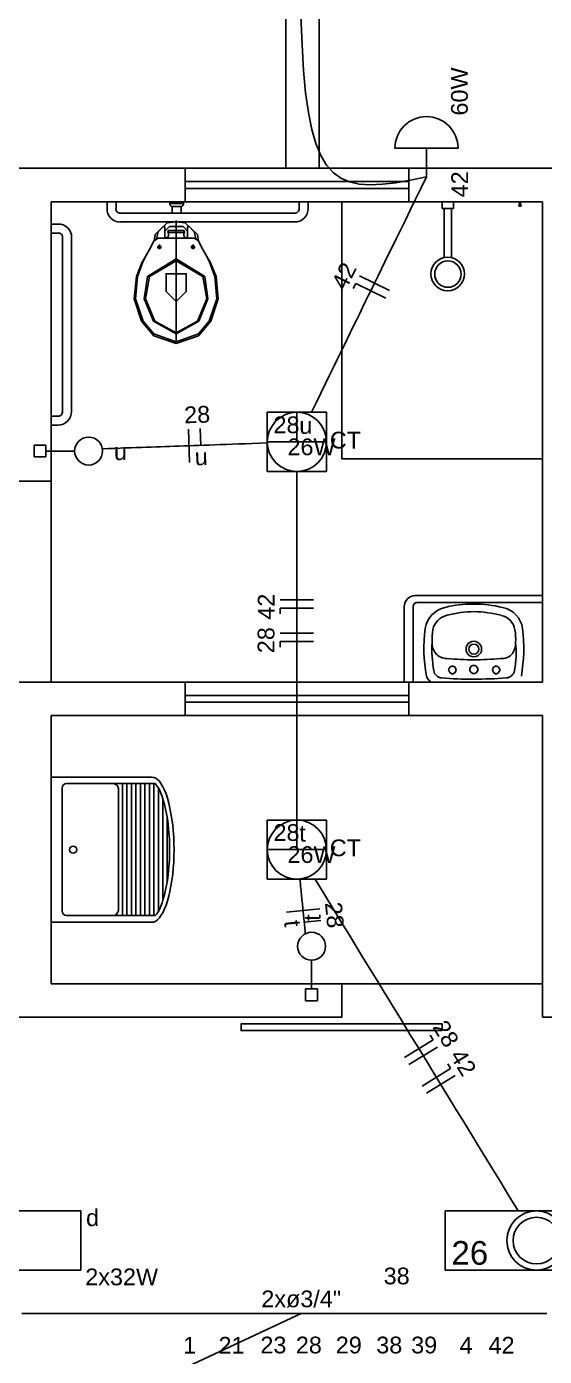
# Model space of a CAD drawing. Header units: millimetres. Extents: x -182 to 147, y -1396 to 58.
# Drawn here: x -172.68 to -168.05, y 28.39 to 40.29 of the extents above; entities that cross this region are included whole.
import ezdxf

# ---------------------------------------------------------------- set-up
doc = ezdxf.new("R2010")
doc.units = ezdxf.units.MM
doc.header["$LTSCALE"] = 10
doc.header["$MEASUREMENT"] = 0
for name, color, linetype in [('Arquitetura', 8, 'Continuous'), ('EL-Condutos', 4, 'Continuous'), ('EL-Fios (Fase 2)', 7, 'Continuous'), ('EL-Fios (Fase 3)', 7, 'Continuous'), ('EL-Fios (Neutro)', 170, 'Continuous'), ('EL-Fios (Retorno)', 10, 'Continuous'), ('EL-Textos conduto', 7, 'Continuous'), ('EL-Textos fios', 7, 'Continuous'), ('P-SIMBOL', 170, 'Continuous'), ('Textos', 7, 'Continuous')]:
    doc.layers.add(name, color=color, linetype=linetype)
doc.styles.add('Arial', font='arial.ttf')

msp = doc.modelspace()

# ---------------------------------------------------------------- hatches: boundary and pattern name
at = {"layer": 'Arquitetura', "linetype": 'Continuous'}
msp.add_hatch(color=256, dxfattribs=at).paths.add_polyline_path([(-168.266, 38.7259), (-168.276, 38.6879), (-168.256, 38.6879), (-168.266, 38.7259)])

# ---------------------------------------------------------------- linework, layer by layer
at = {"layer": 'Arquitetura'}
for p, q in [((-170.063, 50.6259), (-170.063, 39.0259)), ((-170.362, 50.3269), (-170.362, 39.0259)), ((-170.063, 50.3269), (-170.063, 39.0259)), ((-171.2619, 39.0259), (-171.2619, 38.7259)), ((-169.262, 39.0259), (-169.262, 38.7259)), ((-172.4629, 38.7259), (-172.4629, 36.2259)), ((-171.9629, 38.6649), (-171.9629, 38.7259)), ((-171.8819, 38.6649), (-171.8819, 38.7259)), ((-171.7819, 38.7259), (-168.226, 38.7259)), ((-171.4009, 38.7049), (-171.4009, 38.7259)), ((-171.2779, 38.7099), (-171.4009, 38.7099)), ((-171.2779, 38.7099), (-171.2779, 38.7259)), ((-170.242, 38.6649), (-170.242, 38.7259)), ((-170.163, 38.6649), (-170.163, 38.7259)), ((-169.862, 38.7259), (-169.862, 36.4259)), ((-168.963, 38.7259), (-168.963, 38.6659)), ((-168.862, 38.6659), (-168.862, 38.7259)), ((-168.063, 38.7259), (-168.063, 34.4259)), ((-170.285, 38.6249), (-171.8469, 38.6249)), ((-171.3799, 38.6249), (-171.3799, 38.6839)), ((-171.2999, 38.6839), (-171.3799, 38.6839)), ((-171.2999, 38.6249), (-171.2999, 38.6839)), ((-168.963, 38.6659), (-168.862, 38.6659)), ((-168.944, 38.6659), (-168.944, 38.2259)), ((-168.88, 38.6659), (-168.88, 38.2259)), ((-172.4009, 38.5259), (-172.4629, 38.5259)), ((-170.285, 38.5449), (-171.8469, 38.5449)), ((-171.3439, 37.4579), (-171.3439, 38.5579)), ((-172.4009, 38.4459), (-172.4629, 38.4459)), ((-172.3609, 36.8489), (-172.3609, 38.4109)), ((-172.2809, 36.8489), (-172.2809, 38.4109)), ((-171.4939, 38.3419), (-171.4939, 38.3019)), ((-171.1929, 38.3419), (-171.1929, 38.3019)), ((-171.5139, 38.3199), (-171.4739, 38.3199)), ((-171.1729, 38.3199), (-171.2129, 38.3199)), ((-172.4009, 36.8059), (-172.4629, 36.8059)), ((-172.4009, 36.7259), (-172.4629, 36.7259)), ((-168.063, 36.4259), (-169.862, 36.4259)), ((-172.7619, 36.2259), (-172.4629, 36.2259)), ((-172.4629, 36.2259), (-172.4629, 34.4259)), ((-169.302, 34.4259), (-169.302, 35.1009)), ((-169.223, 34.4259), (-169.223, 35.1039)), ((-168.905, 34.5359), (-168.893, 34.5579)), ((-168.893, 34.5109), (-168.905, 34.5359)), ((-168.893, 34.5579), (-168.871, 34.5699)), ((-168.871, 34.5699), (-168.846, 34.5579)), ((-168.846, 34.5579), (-168.838, 34.5359)), ((-168.838, 34.5359), (-168.846, 34.5109)), ((-168.512, 34.5359), (-168.503, 34.5579)), ((-168.503, 34.5109), (-168.512, 34.5359)), ((-168.503, 34.5579), (-168.478, 34.5699)), ((-168.478, 34.5699), (-168.457, 34.5579)), ((-168.457, 34.5579), (-168.444, 34.5359)), ((-168.444, 34.5359), (-168.457, 34.5109)), ((-172.7619, 34.4259), (-172.4629, 34.4259)), ((-171.7819, 34.4259), (-168.226, 34.4259)), ((-171.2619, 34.4259), (-171.2619, 34.1259)), ((-169.262, 34.4259), (-169.262, 34.1259)), ((-169.058, 34.4259), (-168.677, 34.4259)), ((-168.871, 34.4979), (-168.893, 34.5109)), ((-168.846, 34.5109), (-168.871, 34.4979)), ((-168.804, 34.4259), (-168.427, 34.4259)), ((-168.677, 34.4259), (-168.292, 34.4259)), ((-168.478, 34.4979), (-168.503, 34.5109)), ((-168.457, 34.5109), (-168.478, 34.4979)), ((-172.4629, 34.1259), (-172.4629, 31.7259)), ((-168.063, 34.1259), (-168.063, 31.4259)), ((-172.4629, 33.5759), (-171.5659, 33.5759)), ((-172.4629, 33.5759), (-172.4629, 32.2769)), ((-171.5439, 33.5719), (-171.5659, 33.5759)), ((-172.3649, 33.4739), (-172.3649, 32.3739)), ((-172.3229, 33.5169), (-171.9039, 33.5169)), ((-171.5309, 33.5169), (-171.9039, 33.5169)), ((-171.8609, 33.4739), (-171.8609, 32.3739)), ((-171.8229, 33.5169), (-171.8229, 32.3359)), ((-171.7849, 33.5169), (-171.7849, 32.3359)), ((-171.7429, 33.5169), (-171.7429, 32.3359)), ((-171.7049, 33.5169), (-171.7049, 32.3359)), ((-171.6629, 33.5169), (-171.6629, 32.3359)), ((-171.6249, 33.5169), (-171.6249, 32.3359)), ((-171.5819, 33.5169), (-171.5819, 32.3359)), ((-171.5269, 33.5669), (-171.5439, 33.5719)), ((-171.5439, 33.5169), (-171.5439, 32.3359)), ((-171.5189, 33.4999), (-171.5309, 33.5169)), ((-171.5099, 33.5549), (-171.5269, 33.5669)), ((-171.5059, 33.4829), (-171.5189, 33.4999)), ((-171.4929, 33.5379), (-171.5099, 33.5549)), ((-171.4929, 33.4619), (-171.5059, 33.4829)), ((-171.5019, 32.3769), (-171.5019, 33.4759)), ((-171.5019, 33.4759), (-171.5019, 32.3769)), ((-171.4809, 33.5169), (-171.4929, 33.5379)), ((-171.4809, 33.4319), (-171.4929, 33.4619)), ((-171.4639, 33.4869), (-171.4809, 33.5169)), ((-171.4469, 33.4579), (-171.4639, 33.4869)), ((-171.4339, 33.4239), (-171.4469, 33.4579)), ((-171.4679, 33.4019), (-171.4809, 33.4319)), ((-171.4599, 33.3689), (-171.4679, 33.4019)), ((-171.4639, 33.3859), (-171.4639, 32.4669)), ((-171.4469, 33.3309), (-171.4599, 33.3689)), ((-171.4219, 33.3859), (-171.4339, 33.4239)), ((-171.4089, 33.3429), (-171.4219, 33.3859)), ((-171.3999, 33.2969), (-171.4089, 33.3429)), ((-171.4379, 33.2879), (-171.4469, 33.3309)), ((-171.4299, 33.2459), (-171.4379, 33.2879)), ((-171.4219, 33.2039), (-171.4299, 33.2459)), ((-171.4249, 33.2249), (-171.4249, 32.6279)), ((-171.3919, 33.2499), (-171.3999, 33.2969)), ((-171.3829, 33.1989), (-171.3919, 33.2499)), ((-171.4169, 33.1569), (-171.4219, 33.2039)), ((-171.4129, 33.1099), (-171.4169, 33.1569)), ((-171.4039, 33.0169), (-171.4129, 33.1099)), ((-171.3749, 33.1489), (-171.3829, 33.1989)), ((-171.3709, 33.0939), (-171.3749, 33.1489)), ((-171.4039, 32.9709), (-171.4039, 33.0169)), ((-171.3659, 33.0389), (-171.3709, 33.0939)), ((-171.3659, 32.9829), (-171.3659, 33.0389)), ((-171.3619, 32.9239), (-171.3659, 32.9829)), ((-171.4039, 32.9239), (-171.4039, 32.9709)), ((-171.4039, 32.8819), (-171.4039, 32.9239)), ((-171.4039, 32.8349), (-171.4039, 32.8819)), ((-171.3659, 32.8689), (-171.3619, 32.9239)), ((-171.3659, 32.8139), (-171.3659, 32.8689)), ((-171.4169, 32.6959), (-171.4129, 32.7419)), ((-171.4129, 32.7419), (-171.4039, 32.8349)), ((-171.3749, 32.7039), (-171.3709, 32.7589)), ((-171.3709, 32.7589), (-171.3659, 32.8139)), ((-171.4299, 32.6069), (-171.4219, 32.6489)), ((-171.4219, 32.6489), (-171.4169, 32.6959)), ((-171.3919, 32.6029), (-171.3829, 32.6529)), ((-171.3829, 32.6529), (-171.3749, 32.7039)), ((-171.4599, 32.4839), (-171.4469, 32.5219)), ((-171.4469, 32.5219), (-171.4379, 32.5649)), ((-171.4379, 32.5649), (-171.4299, 32.6069)), ((-171.4219, 32.4669), (-171.4089, 32.5099)), ((-171.4089, 32.5099), (-171.3999, 32.5519)), ((-171.3999, 32.5519), (-171.3919, 32.6029)), ((-171.5059, 32.3699), (-171.4929, 32.3909)), ((-171.4929, 32.3909), (-171.4809, 32.4209)), ((-171.4809, 32.4209), (-171.4679, 32.4499)), ((-171.4679, 32.4499), (-171.4599, 32.4839)), ((-171.4639, 32.3609), (-171.4469, 32.3949)), ((-171.4469, 32.3949), (-171.4339, 32.4289)), ((-171.4339, 32.4289), (-171.4219, 32.4669)), ((-172.4629, 32.2769), (-171.5659, 32.2769)), ((-172.3229, 32.3359), (-171.9039, 32.3359)), ((-171.5309, 32.3359), (-171.9039, 32.3359)), ((-171.5659, 32.2769), (-171.5439, 32.2769)), ((-171.5439, 32.2769), (-171.5269, 32.2849)), ((-171.5309, 32.3359), (-171.5189, 32.3489)), ((-171.5269, 32.2849), (-171.5099, 32.2979)), ((-171.5189, 32.3489), (-171.5059, 32.3699)), ((-171.5099, 32.2979), (-171.4929, 32.3149)), ((-171.4929, 32.3149), (-171.4809, 32.3359)), ((-171.4809, 32.3359), (-171.4639, 32.3609)), ((-169.862, 31.7259), (-169.862, 31.4259)), ((-169.862, 31.7259), (-168.063, 31.7259))]:
    msp.add_line(p, q, dxfattribs=at)
at = {"layer": 'Arquitetura', "linetype": 'Continuous'}
for p, q in [((-156.063, 39.0259), (-178.8619, 39.0259)), ((-169.262, 38.9059), (-171.2619, 38.9059)), ((-169.262, 38.8459), (-171.2619, 38.8459)), ((-168.063, 38.7259), (-172.4629, 38.7259)), ((-168.063, 34.4259), (-172.4629, 34.4259)), ((-169.262, 34.3059), (-171.2619, 34.3059)), ((-169.262, 34.2459), (-171.2619, 34.2459)), ((-168.063, 34.1259), (-172.4629, 34.1259)), ((-169.862, 31.7259), (-172.4629, 31.7259)), ((-169.862, 31.4259), (-172.8929, 31.4259)), ((-158.233, 31.4259), (-168.063, 31.4259))]:
    msp.add_line(p, q, dxfattribs=at)
at = {"layer": 'Arquitetura', "color": 7}
for p, q in [((-169.203, 35.2009), (-168.063, 35.2009)), ((-168.063, 35.1369), (-169.189, 35.1369))]:
    msp.add_line(p, q, dxfattribs=at)
at = {"layer": 'Arquitetura'}
msp.add_lwpolyline([(-168.266, 38.7259), (-168.276, 38.6879), (-168.256, 38.6879), (-168.266, 38.7259)], close=True, dxfattribs=at)
for points in [[(-171.5429, 38.3729), (-171.5419, 38.3739), (-171.5419, 38.3739), (-171.5329, 38.4319), (-171.4229, 38.5379), (-171.4229, 38.5379), (-171.3439, 38.5459), (-171.3439, 38.5459), (-171.2639, 38.5379), (-171.2639, 38.5379), (-171.1539, 38.4319), (-171.1539, 38.4319), (-171.1449, 38.3739), (-171.1449, 38.3729), (-171.1449, 38.3729)], [(-171.4449, 38.3979), (-171.4449, 38.4629), (-171.4449, 38.4999), (-171.4579, 38.5069), (-171.4579, 38.5069), (-171.5039, 38.4579), (-171.5039, 38.4579), (-171.5189, 38.3959), (-171.5189, 38.3959)], [(-171.4449, 38.4629), (-171.4049, 38.5039), (-171.4049, 38.5039), (-171.3439, 38.5039), (-171.2819, 38.5039), (-171.2419, 38.4629), (-171.2419, 38.4629)], [(-171.4339, 38.3989), (-171.4139, 38.4179), (-171.4139, 38.4179), (-171.4139, 38.4439), (-171.4189, 38.4549), (-171.4189, 38.4549), (-171.4139, 38.4679), (-171.4139, 38.4679), (-171.3439, 38.4679), (-171.2739, 38.4679), (-171.2689, 38.4549), (-171.2689, 38.4549), (-171.2739, 38.4439), (-171.2739, 38.4439), (-171.2739, 38.4179), (-171.2539, 38.3989), (-171.2539, 38.3989)], [(-171.2419, 38.3979), (-171.2419, 38.4629), (-171.2419, 38.4999), (-171.2299, 38.5069), (-171.2299, 38.5069), (-171.1839, 38.4579), (-171.1839, 38.4579), (-171.1679, 38.3959), (-171.1679, 38.3959)], [(-171.4339, 38.3989), (-171.5049, 38.3989), (-171.5389, 38.3779), (-171.5389, 38.3779), (-171.5429, 38.3729), (-171.5429, 38.3719), (-171.5429, 38.3719), (-171.5839, 38.2979), (-171.6079, 38.2579), (-171.6079, 38.2579), (-171.6499, 38.1779), (-171.6499, 38.1779), (-171.6999, 38.0579), (-171.6999, 38.0579), (-171.7199, 37.8579), (-171.7199, 37.8579), (-171.6539, 37.6579), (-171.6539, 37.6579), (-171.5439, 37.5269), (-171.5439, 37.5269), (-171.3439, 37.4579), (-171.3439, 37.4579), (-171.1439, 37.5269), (-171.1439, 37.5269), (-171.0329, 37.6579), (-171.0329, 37.6579), (-170.9669, 37.8579), (-170.9669, 37.8579), (-170.9869, 38.0579), (-170.9869, 38.0579), (-171.0379, 38.1779), (-171.0379, 38.1779), (-171.0799, 38.2579), (-171.0799, 38.2579), (-171.1039, 38.2979), (-171.1039, 38.2979), (-171.1439, 38.3719), (-171.1449, 38.3729), (-171.1449, 38.3729), (-171.1479, 38.3779), (-171.1829, 38.3989), (-171.1829, 38.3989), (-171.2539, 38.3989)], [(-171.4339, 38.3989), (-171.3439, 38.3989)], [(-171.4139, 38.4519), (-171.3439, 38.4519), (-171.2739, 38.4519)], [(-171.2539, 38.3989), (-171.3429, 38.3989)], [(-171.5839, 38.2979), (-171.6059, 38.2579), (-171.6439, 38.1779), (-171.6439, 38.1779), (-171.6909, 38.0579), (-171.6909, 38.0579), (-171.7069, 37.8579), (-171.7069, 37.8579), (-171.6389, 37.6579), (-171.6389, 37.6579), (-171.5439, 37.5449), (-171.5439, 37.5449), (-171.3439, 37.4719), (-171.3439, 37.4719), (-171.1439, 37.5449), (-171.1439, 37.5449), (-171.0479, 37.6579), (-171.0479, 37.6579), (-170.9809, 37.8579), (-170.9809, 37.8579), (-170.9969, 38.0579), (-170.9969, 38.0579), (-171.0439, 38.1779), (-171.0439, 38.1779), (-171.0819, 38.2579), (-171.0819, 38.2579), (-171.1039, 38.2979)], [(-171.0879, 38.0579), (-171.3439, 38.2149), (-171.3439, 38.2149), (-171.5999, 38.0579), (-171.5999, 38.0579), (-171.6289, 37.8579), (-171.6289, 37.8579), (-171.5469, 37.6579), (-171.5469, 37.6579), (-171.3439, 37.5449), (-171.3439, 37.5449), (-171.1399, 37.6579), (-171.1399, 37.6579), (-171.0589, 37.8579), (-171.0589, 37.8579), (-171.0879, 38.0579), (-171.0879, 38.0579)], [(-171.1059, 38.0579), (-171.3439, 38.1979), (-171.3439, 38.1979), (-171.5819, 38.0579), (-171.5819, 38.0579), (-171.6169, 37.8579), (-171.6169, 37.8579), (-171.5339, 37.6579), (-171.5339, 37.6579), (-171.3439, 37.5539), (-171.3439, 37.5539), (-171.1529, 37.6579), (-171.1529, 37.6579), (-171.0699, 37.8579), (-171.0699, 37.8579), (-171.1059, 38.0579), (-171.1059, 38.0579)], [(-171.3439, 37.8339), (-171.4339, 37.9219), (-171.4339, 37.9219), (-171.4339, 38.0819), (-171.3439, 38.0819)], [(-171.3439, 37.8339), (-171.2539, 37.9219), (-171.2539, 37.9219), (-171.2539, 38.0819), (-171.3439, 38.0819)], [(-168.963, 31.3659), (-168.963, 31.3059), (-170.762, 31.3059), (-170.762, 31.3659), (-168.963, 31.3659)]]:
    msp.add_lwpolyline(points, dxfattribs=at)
for centre, radius in [((-171.4939, 38.3199), 0.013), ((-171.1929, 38.3199), 0.013), ((-168.913, 38.0799), 0.15), ((-168.911, 38.0779), 0.118)]:
    msp.add_circle(centre, radius, dxfattribs=at)
for centre, radius, start, end in [((-171.3749, 38.7109), 0.0272, 186.966, 257.581), ((-171.3049, 38.7109), 0.0276, 280.936, 356.444), ((-171.8469, 38.6599), 0.1158, 177.619, 270.986), ((-171.8469, 38.6609), 0.0361, 173.536, 269.508), ((-170.283, 38.6649), 0.0403, 267.114, 359.949), ((-170.282, 38.6649), 0.1199, 268.866, 0.13399), ((-172.3959, 38.4109), 0.1158, 359.014, 92.3815), ((-172.3969, 38.4099), 0.0361, 0.49198, 96.4638), ((-172.4009, 36.8459), 0.1199, 269.866, 1.1338), ((-172.4009, 36.8469), 0.0403, 270.051, 2.88624), ((-169.203, 35.1009), 0.1, 90, 180), ((-168.701, 34.1769), 0.947, 88.698, 104.422), ((-168.657, 34.1749), 0.9482, 75.6368, 91.3415), ((-168.884, 34.8649), 0.2349, 102.514, 169.944), ((-168.881, 34.8589), 0.1693, 102.946, 167.281), ((-168.649, 33.9039), 1.1531, 91.3524, 103.504), ((-168.703, 33.9119), 1.1449, 76.4579, 88.6966), ((-168.466, 34.8699), 0.1567, 8.41938, 78.3837), ((-168.462, 34.8759), 0.2214, 7.71962, 79.5925), ((-167.618, 34.7329), 1.5077, 173.413, 189.693), ((-168.431, 34.8019), 0.6219, 171.322, 181.826), ((-168.942, 34.8029), 0.6378, 357.995, 8.16964), ((-169.738, 34.7329), 1.5061, 350.279, 6.57653), ((-167.827, 34.7249), 1.2273, 177.323, 189.242), ((-168.91, 34.7739), 0.1432, 176.602, 219.6), ((-168.679, 34.7209), 0.0698, 90, 149.993), ((-168.679, 34.7209), 0.0444, 90, 180), ((-168.679, 34.7209), 0.0698, 29.9968, 89.9993), ((-168.679, 34.7209), 0.0444, 0, 90), ((-168.461, 34.7729), 0.1563, 324.652, 2.83944), ((-169.201, 34.6899), 0.9009, 349.782, 5.79718), ((-168.919, 34.7689), 0.1334, 220.344, 269.449), ((-168.679, 34.7209), 0.0698, 150.003, 209.997), ((-168.679, 34.7209), 0.0698, 209.997, 269.999), ((-168.679, 34.7209), 0.0444, 180, 270), ((-168.679, 34.7209), 0.0444, 270.01, 0), ((-168.679, 34.7209), 0.0698, 270, 329.993), ((-168.679, 34.7209), 0.0698, 330.003, 29.9968), ((-168.431, 34.7619), 0.1262, 266.773, 320.755), ((-168.962, 34.5399), 0.0769, 188.756, 265.613), ((-168.672, 37.5749), 2.9495, 265.19, 269.939), ((-168.679, 34.5389), 0.036, 150.013, 209.987), ((-168.679, 34.5389), 0.036, 90, 150.04), ((-168.679, 34.5389), 0.036, 30.0191, 90.0367), ((-168.679, 37.3309), 2.7052, 270.021, 275.095), ((-168.679, 34.5389), 0.036, 330.013, 29.9872), ((-168.394, 34.5429), 0.0803, 273.114, 350.393), ((-169.006, 34.5159), 0.1044, 200.542, 238.93), ((-168.692, 37.8829), 3.4312, 265.375, 270.21), ((-168.679, 34.5389), 0.036, 210.019, 270.037), ((-168.679, 34.5379), 0.036, 270, 330.04), ((-168.679, 38.2099), 3.7579, 270, 274.414), ((-172.3249, 33.4769), 0.0402, 90, 180), ((-171.9089, 33.4689), 0.0479, 6.55488, 86.2395), ((-172.2659, 32.9259), 0.0317, 90, 180), ((-172.2659, 32.9259), 0.0317, 180, 270), ((-172.2659, 32.9259), 0.0317, 0, 90), ((-172.2659, 32.9259), 0.0317, 270, 0), ((-172.3249, 32.3759), 0.0402, 180, 270), ((-171.9099, 32.3849), 0.0496, 274.422, 346.786)]:
    msp.add_arc(centre, radius, start, end, dxfattribs=at)
at = {"layer": 'Arquitetura', "color": 7}
msp.add_arc((-169.188, 35.1029), 0.0344, 90.9114, 178.211, dxfattribs=at)
at = {"layer": 'EL-Condutos', "linetype": 'Continuous'}
for points in [[(-170.2264, 40.3898), (-170.2172, 40.1313), (-170.2034, 39.902), (-170.1847, 39.7003), (-170.1604, 39.5248), (-170.1301, 39.374), (-170.0931, 39.2464), (-170.0491, 39.1405), (-169.9975, 39.0549), (-169.9377, 38.988), (-169.8692, 38.9383), (-169.7915, 38.9044), (-169.7041, 38.8848), (-169.6064, 38.878), (-169.498, 38.8825), (-169.3783, 38.8968), (-169.2467, 38.9194), (-169.1028, 38.9489)], [(-169.1028, 38.9489), (-169.1545, 38.8432), (-169.2032, 38.7437), (-169.2489, 38.65), (-169.292, 38.5619), (-169.3327, 38.4787), (-169.3711, 38.4002), (-169.4074, 38.3259), (-169.4418, 38.2555), (-169.4746, 38.1884), (-169.5059, 38.1244), (-169.536, 38.0629), (-169.565, 38.0036), (-169.5931, 37.9461), (-169.6205, 37.8899), (-169.6475, 37.8347), (-169.6743, 37.78), (-169.7009, 37.7255), (-169.7277, 37.6707), (-169.7548, 37.6152), (-169.7825, 37.5586), (-169.8109, 37.5005), (-169.8403, 37.4405), (-169.8707, 37.3781), (-169.9025, 37.3131), (-169.9359, 37.2449), (-169.971, 37.1731), (-170.008, 37.0974), (-170.0471, 37.0173), (-170.0886, 36.9324), (-170.1326, 36.8424)], [(-170.5278, 36.5664), (-170.5966, 36.564), (-170.6622, 36.5617), (-170.7248, 36.5594), (-170.7847, 36.5573), (-170.842, 36.5553), (-170.897, 36.5533), (-170.9498, 36.5515), (-171.0006, 36.5497), (-171.0496, 36.5479), (-171.097, 36.5462), (-171.143, 36.5446), (-171.1877, 36.543), (-171.2315, 36.5415), (-171.2744, 36.54), (-171.3167, 36.5385), (-171.3586, 36.537), (-171.4002, 36.5355), (-171.4417, 36.534), (-171.4834, 36.5325), (-171.5254, 36.531), (-171.5679, 36.5295), (-171.6111, 36.528), (-171.6553, 36.5264), (-171.7005, 36.5248), (-171.747, 36.5232), (-171.795, 36.5215), (-171.8447, 36.5197), (-171.8962, 36.5179), (-171.9498, 36.516), (-172.0057, 36.514)], [(-170.263, 36.3098), (-170.263, 36.1662), (-170.263, 36.0307), (-170.263, 35.9029), (-170.263, 35.7822), (-170.263, 35.6679), (-170.263, 35.5594), (-170.263, 35.4563), (-170.263, 35.3578), (-170.263, 35.2635), (-170.263, 35.1727), (-170.263, 35.0848), (-170.263, 34.9992), (-170.263, 34.9155), (-170.263, 34.8329), (-170.263, 34.7508), (-170.263, 34.6688), (-170.263, 34.5862), (-170.263, 34.5024), (-170.263, 34.4169), (-170.263, 34.329), (-170.263, 34.2382), (-170.263, 34.1438), (-170.263, 34.0454), (-170.263, 33.9422), (-170.263, 33.8338), (-170.263, 33.7195), (-170.263, 33.5987), (-170.263, 33.4709), (-170.263, 33.3355), (-170.263, 33.1918)], [(-170.2363, 32.6616), (-170.2342, 32.6406), (-170.2321, 32.6201), (-170.2301, 32.6002), (-170.2281, 32.5808), (-170.2262, 32.5619), (-170.2244, 32.5434), (-170.2226, 32.5254), (-170.2208, 32.5078), (-170.219, 32.4906), (-170.2173, 32.4737), (-170.2157, 32.4572), (-170.214, 32.441), (-170.2124, 32.4251), (-170.2109, 32.4094), (-170.2093, 32.3939), (-170.2078, 32.3787), (-170.2062, 32.3636), (-170.2047, 32.3487), (-170.2032, 32.334), (-170.2018, 32.3193), (-170.2003, 32.3047), (-170.1988, 32.2902), (-170.1974, 32.2756), (-170.1959, 32.2611), (-170.1944, 32.2466), (-170.1929, 32.232), (-170.1915, 32.2173), (-170.19, 32.2025), (-170.1885, 32.1876), (-170.1869, 32.1725)], [(-170.1002, 32.6602), (-170.0166, 32.5237), (-169.9377, 32.395), (-169.8633, 32.2735), (-169.7929, 32.1587), (-169.7263, 32.0499), (-169.663, 31.9467), (-169.6028, 31.8485), (-169.5454, 31.7547), (-169.4903, 31.6648), (-169.4372, 31.5782), (-169.3859, 31.4944), (-169.3359, 31.4128), (-169.2869, 31.3329), (-169.2386, 31.2541), (-169.1907, 31.1759), (-169.1427, 31.0976), (-169.0944, 31.0188), (-169.0455, 30.9389), (-168.9955, 30.8573), (-168.9441, 30.7735), (-168.8911, 30.6869), (-168.836, 30.597), (-168.7785, 30.5032), (-168.7183, 30.405), (-168.6551, 30.3018), (-168.5884, 30.1931), (-168.5181, 30.0782), (-168.4436, 29.9567), (-168.3647, 29.828), (-168.2811, 29.6915)], [(-172.7243, 28.7744), (-172.4229, 28.7744), (-172.1378, 28.7744), (-171.8671, 28.7744), (-171.609, 28.7744), (-171.3617, 28.7744), (-171.1234, 28.7744), (-170.8923, 28.7744), (-170.6667, 28.7744), (-170.4446, 28.7744), (-170.2243, 28.7744), (-170.0041, 28.7744), (-169.782, 28.7744), (-169.5563, 28.7744), (-169.3253, 28.7744), (-169.087, 28.7744), (-168.8397, 28.7744), (-168.5816, 28.7744), (-168.3109, 28.7744), (-168.0258, 28.7744)]]:
    msp.add_lwpolyline(points, dxfattribs=at)
at = {"layer": 'EL-Fios (Fase 2)'}
for p, q in [((-169.4335, 37.931), (-169.703, 38.0628)), ((-170.113, 35.1633), (-170.413, 35.1633)), ((-169.1031, 30.7458), (-168.8473, 30.9025))]:
    msp.add_line(p, q, dxfattribs=at)
at = {"layer": 'EL-Fios (Fase 3)'}
for p, q in [((-171.2231, 36.3917), (-171.2337, 36.6915)), ((-170.113, 34.8633), (-170.413, 34.8633)), ((-170.3571, 32.3647), (-170.0586, 32.3948)), ((-169.2598, 31.0016), (-169.004, 31.1583))]:
    msp.add_line(p, q, dxfattribs=at)
at = {"layer": 'EL-Fios (Neutro)'}
for p, q in [((-169.7579, 37.9505), (-169.7359, 37.9954)), ((-169.4664, 37.8637), (-169.7359, 37.9954)), ((-170.113, 35.0883), (-170.413, 35.0883)), ((-170.413, 35.0383), (-170.413, 35.0883)), ((-170.113, 34.7883), (-170.413, 34.7883)), ((-170.413, 34.7383), (-170.413, 34.7883)), ((-169.299, 31.0655), (-169.0432, 31.2222)), ((-169.0693, 31.2649), (-169.0432, 31.2222)), ((-169.1422, 30.8097), (-168.8864, 30.9665)), ((-168.9126, 31.0091), (-168.8864, 30.9665))]:
    msp.add_line(p, q, dxfattribs=at)
at = {"layer": 'EL-Fios (Retorno)'}
for p, q in [((-171.1235, 36.5453), (-171.1288, 36.6952)), ((-170.1973, 32.2753), (-170.0481, 32.2904))]:
    msp.add_line(p, q, dxfattribs=at)
at = {"layer": 'EL-Textos fios'}
msp.add_line((-170.2243, 28.7744), (-171.4184, 28.2143), dxfattribs=at)
at = {"layer": 'P-SIMBOL'}
for p, q in [((-169.3853, 39.2059), (-168.8203, 39.2059)), ((-169.1028, 39.2059), (-169.1028, 38.9489)), ((-170.528, 36.8408), (-169.998, 36.8408)), ((-170.528, 36.8408), (-170.528, 36.3108)), ((-170.263, 36.5758), (-170.263, 36.8408)), ((-169.998, 36.8408), (-169.998, 36.3108)), ((-170.528, 36.5758), (-169.998, 36.5758)), ((-172.616, 36.4412), (-172.616, 36.5472)), ((-172.616, 36.5472), (-172.5099, 36.5472)), ((-172.5099, 36.4412), (-172.616, 36.4412)), ((-172.5099, 36.5472), (-172.5099, 36.4412)), ((-172.2529, 36.4942), (-172.5099, 36.4942)), ((-170.528, 36.3108), (-169.998, 36.3108)), ((-170.528, 33.1908), (-169.998, 33.1908)), ((-170.528, 33.1908), (-170.528, 32.6608)), ((-170.263, 32.9258), (-170.263, 33.1908)), ((-169.998, 33.1908), (-169.998, 32.6608)), ((-170.528, 32.9258), (-169.998, 32.9258)), ((-170.528, 32.6608), (-169.998, 32.6608)), ((-170.1317, 31.936), (-170.1317, 31.679)), ((-170.1848, 31.679), (-170.0787, 31.679)), ((-170.1848, 31.5729), (-170.1848, 31.679)), ((-170.0787, 31.679), (-170.0787, 31.5729)), ((-170.0787, 31.5729), (-170.1848, 31.5729)), ((-173.8307, 29.6909), (-172.1987, 29.6909)), ((-172.1987, 29.6909), (-172.1987, 29.1609)), ((-168.9344, 29.6909), (-167.3023, 29.6909)), ((-168.9344, 29.6909), (-168.9344, 29.1609)), ((-173.8307, 29.1609), (-172.1987, 29.1609)), ((-168.9344, 29.1609), (-167.3023, 29.1609))]:
    msp.add_line(p, q, dxfattribs=at)
for centre, radius in [((-170.263, 36.5758), 0.265), ((-172.1279, 36.4942), 0.125), ((-170.263, 32.9258), 0.265), ((-170.1317, 32.061), 0.125), ((-168.1184, 29.4259), 0.265), ((-168.1184, 29.4259), 0.2092)]:
    msp.add_circle(centre, radius, dxfattribs=at)
msp.add_arc((-169.1028, 39.2059), 0.2825, 0, 180, dxfattribs=at)

# ---------------------------------------------------------------- texts
at = {"layer": 'EL-Textos conduto', "insert": (-170.2243, 28.8249), "char_height": 0.15, "width": 1.26, "attachment_point": 8, "line_spacing_factor": 0.6, "style": 'Arial'}
msp.add_mtext('2xø3/4"', dxfattribs=at)
at = {"layer": 'EL-Textos fios', "char_height": 0.15, "attachment_point": 8, "line_spacing_factor": 0.6, "style": 'Arial'}
for s, insert, width, rotation in [('42', (-169.7749, 38.0284), 0.36, 63.94782), ('28', (-171.1534, 36.7439), 0.36, 2.034), ('u', (-171.1171, 36.3654), 0.18, 2.034), ('42', (-170.4625, 35.1008), 0.36, 90.00021), ('28', (-170.4625, 34.8008), 0.36, 90.00021), ('28', (-170.0026, 32.3328), 0.36, 275.76459), ('t', (-170.3764, 32.2572), 0.18, 275.76459), ('28', (-168.9944, 31.2375), 0.36, 301.49612), ('42', (-168.8377, 30.9817), 0.36, 301.49612)]:
    msp.add_mtext(s, dxfattribs=dict(at, insert=insert, width=width, rotation=rotation))
for s, insert, width in [('1', (-171.2234, 28.4138), 0.18), ('21', (-170.8484, 28.4138), 0.36), ('23', (-170.4734, 28.4138), 0.36), ('28', (-170.1559, 28.4138), 0.36), ('29', (-169.7984, 28.4138), 0.36), ('38', (-169.4362, 28.4138), 0.36), ('39', (-169.1234, 28.4138), 0.36), ('4', (-168.7484, 28.4138), 0.18), ('42', (-168.4309, 28.4138), 0.36)]:
    msp.add_mtext(s, dxfattribs=dict(at, insert=insert, width=width))
at = {"layer": 'P-SIMBOL', "insert": (-168.8794, 29.2068), "char_height": 0.2118, "width": 0.50832, "attachment_point": 7, "line_spacing_factor": 0.6, "style": 'Arial'}
msp.add_mtext('26', dxfattribs=at)
at = {"layer": 'Textos', "char_height": 0.15, "rotation": 90.00021, "line_spacing_factor": 0.6, "style": 'Arial'}
for s, insert, width, attachment_point in [('60W', (-168.7308, 39.7131), 0.54, 8), ('42', (-168.7308, 38.8819), 0.36, 8), ('t', (-170.0492, 32.2879), 0.18, 7)]:
    msp.add_mtext(s, dxfattribs=dict(at, insert=insert, width=width, attachment_point=attachment_point))
at = {"layer": 'Textos', "char_height": 0.15, "attachment_point": 7, "line_spacing_factor": 0.6, "style": 'Arial'}
for s, insert, width in [('28', (-170.4724, 36.6519), 0.36), ('u', (-170.2418, 36.6463), 0.18), ('CT', (-169.9684, 36.5148), 0.36), ('26W', (-170.3476, 36.4546), 0.54), ('u', (-171.901, 36.4117), 0.18), ('28', (-170.4724, 33.0019), 0.36), ('t', (-170.2418, 32.9962), 0.18), ('CT', (-169.9684, 32.8648), 0.36), ('26W', (-170.3476, 32.8046), 0.54), ('d', (-172.1506, 29.5537), 0.18), ('2x32W', (-172.1578, 29.0236), 0.9), ('38', (-169.4863, 29.0322), 0.36)]:
    msp.add_mtext(s, dxfattribs=dict(at, insert=insert, width=width))

doc.saveas('drawing.dxf')
